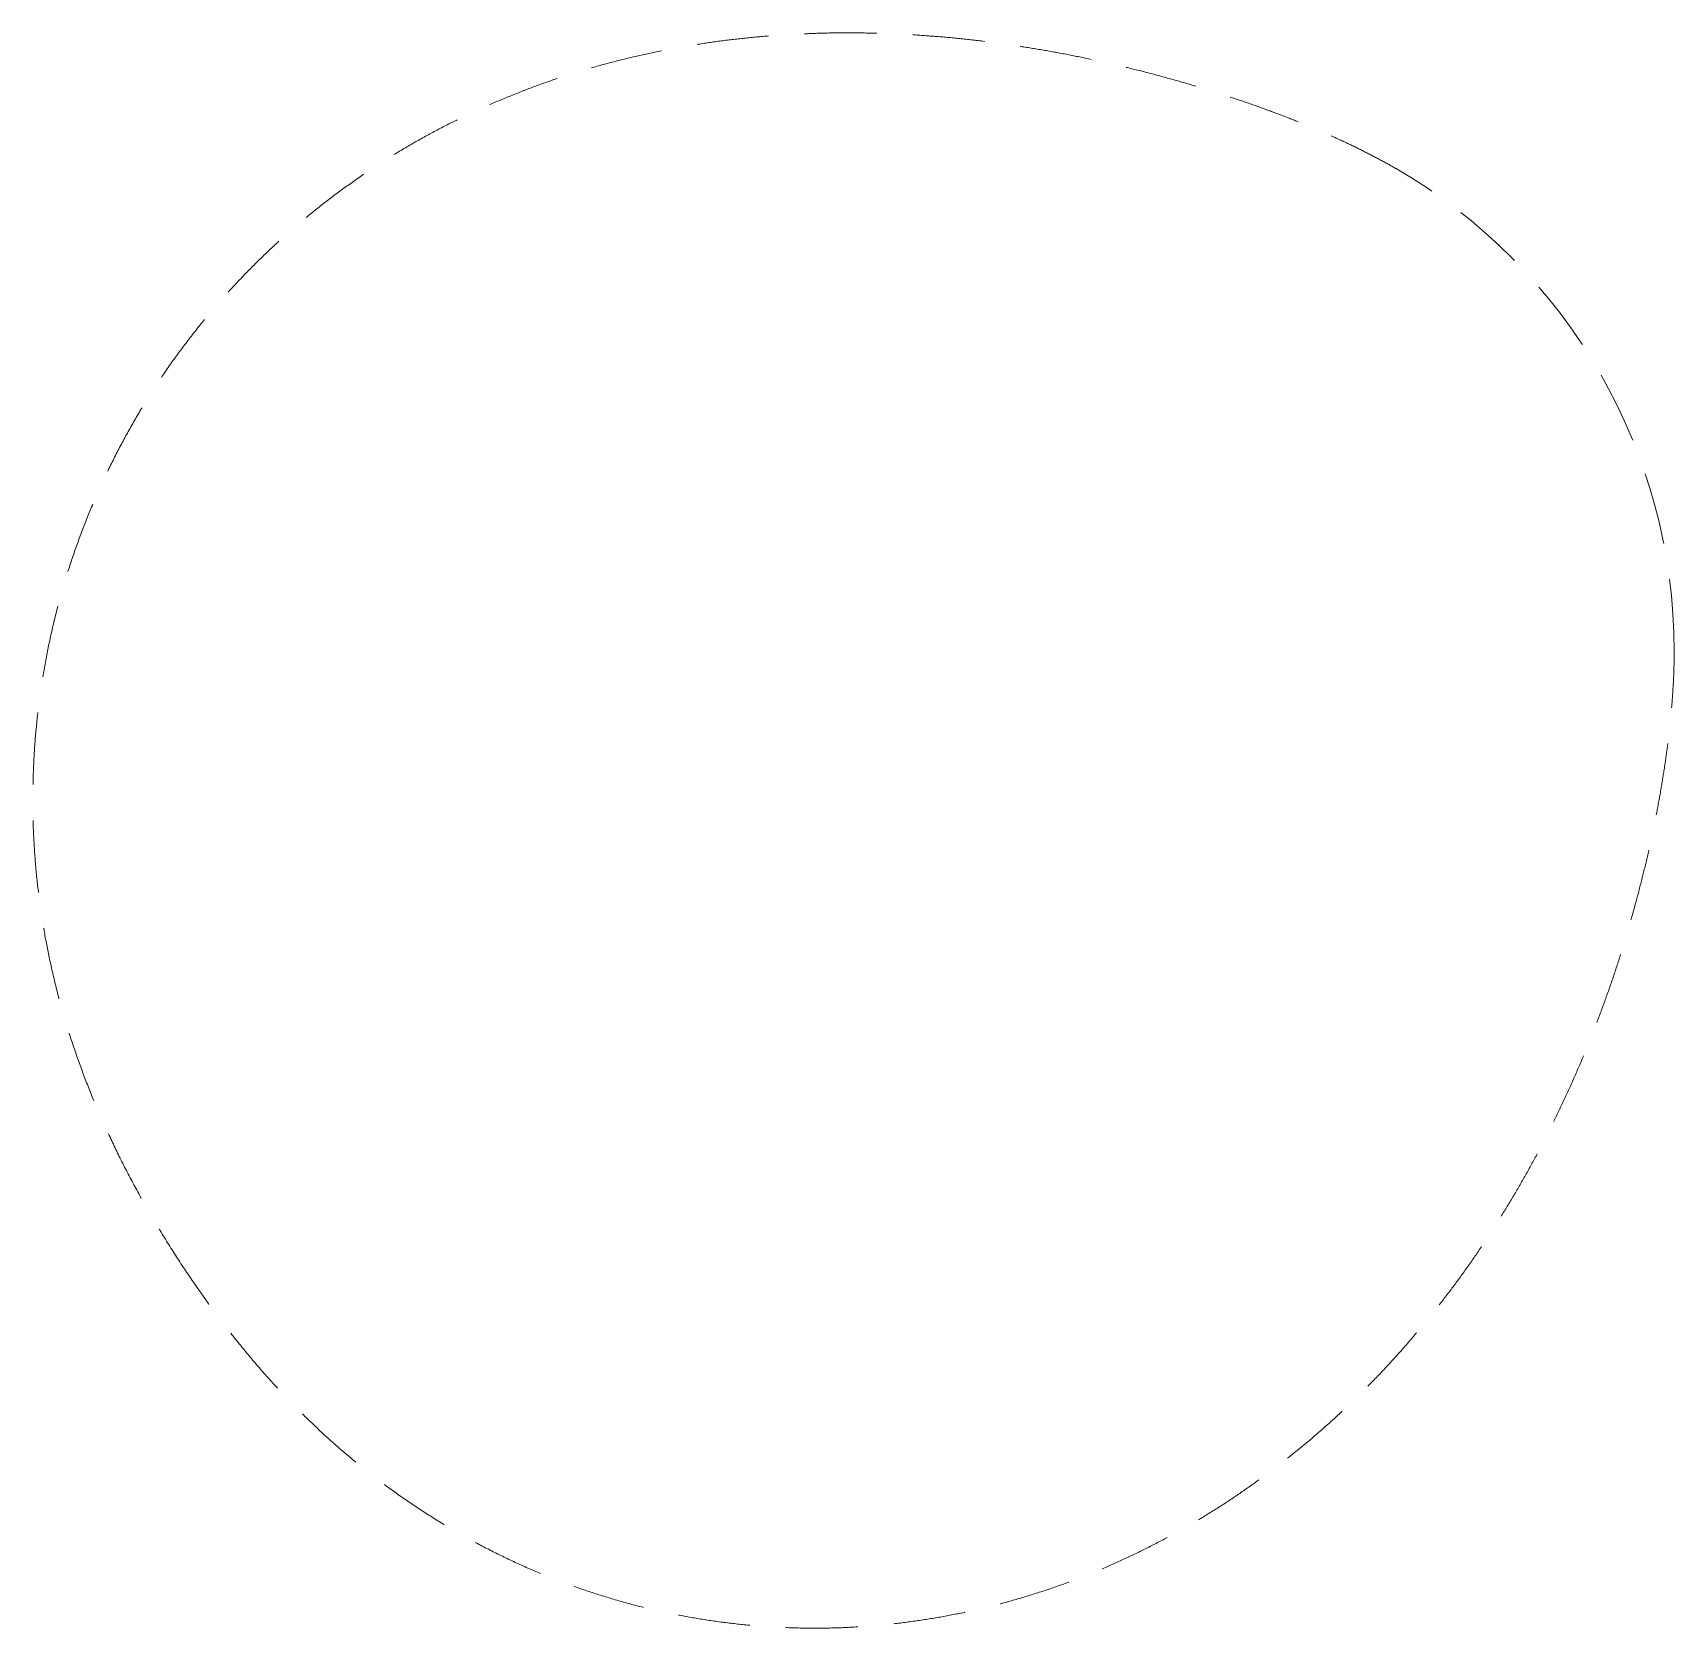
# Model space of a CAD drawing. Header units: millimetres. Extents: x -95 to 49, y -86 to 54.
import ezdxf

# ---------------------------------------------------------------- set-up
doc = ezdxf.new("R2010")
doc.units = ezdxf.units.MM
doc.linetypes.add('DASHED2', pattern=[9.525, 6.35, -3.175])
doc.layers.add('4虚线层', color=6, linetype='DASHED2', lineweight=18)

msp = doc.modelspace()

# ---------------------------------------------------------------- linework, layer by layer
at = {"layer": '4虚线层'}
msp.add_arc((0, 0), 49.08, 0, 60, dxfattribs=at)
for points, knots in [([(24.54, 42.5), (24.1, 42.75), (23.67, 43), (22.76, 43.48), (22.29, 43.73), (21.32, 44.22), (20.82, 44.46), (19.79, 44.95), (19.26, 45.19), (18.17, 45.68), (17.62, 45.92), (16.47, 46.39), (15.89, 46.63), (14.7, 47.1), (14.1, 47.33), (12.86, 47.78), (12.24, 48.01), (10.97, 48.45), (10.33, 48.66), (9.03, 49.09), (8.38, 49.3), (7.06, 49.7), (6.4, 49.9), (5.05, 50.29), (4.36, 50.48), (2.97, 50.86), (2.28, 51.04), (0.88, 51.38), (0.19, 51.55), (-1.21, 51.87), (-1.92, 52.03), (-3.33, 52.32), (-4.03, 52.46), (-5.45, 52.73), (-6.16, 52.86), (-7.58, 53.1), (-8.29, 53.21), (-9.71, 53.42), (-10.43, 53.52), (-11.86, 53.71), (-12.57, 53.79), (-14.01, 53.95), (-14.73, 54.02), (-16.17, 54.14), (-16.89, 54.19), (-18.33, 54.28), (-19.05, 54.32), (-20.49, 54.38), (-21.21, 54.4), (-22.66, 54.43), (-23.38, 54.44), (-24.83, 54.43), (-25.55, 54.42), (-27, 54.37), (-27.72, 54.34), (-29.17, 54.27), (-29.9, 54.22), (-31.35, 54.1), (-32.07, 54.04), (-33.52, 53.88), (-34.24, 53.8), (-35.69, 53.61), (-36.41, 53.5), (-37.86, 53.27), (-38.58, 53.14), (-40.03, 52.87), (-40.75, 52.72), (-42.19, 52.41), (-42.91, 52.24), (-44.34, 51.88), (-45.06, 51.69), (-46.49, 51.29), (-47.21, 51.07), (-48.63, 50.63), (-49.35, 50.39), (-50.76, 49.9), (-51.47, 49.64), (-52.88, 49.09), (-53.58, 48.81), (-54.98, 48.22), (-55.68, 47.91), (-57.07, 47.28), (-57.76, 46.94), (-59.14, 46.26), (-59.82, 45.9), (-61.18, 45.16), (-61.85, 44.78), (-63.2, 43.99), (-63.86, 43.58), (-65.19, 42.74), (-65.84, 42.31), (-67.14, 41.41), (-67.79, 40.95), (-69.07, 40.01), (-69.7, 39.53), (-70.95, 38.53), (-71.57, 38.02), (-72.79, 36.98), (-73.4, 36.44), (-74.59, 35.34), (-75.18, 34.78), (-76.34, 33.63), (-76.91, 33.05), (-78.03, 31.85), (-78.58, 31.24), (-79.67, 30), (-80.2, 29.36), (-81.24, 28.07), (-81.75, 27.41), (-82.75, 26.08), (-83.24, 25.4), (-84.19, 24.02), (-84.65, 23.31), (-85.56, 21.89), (-86, 21.17), (-86.85, 19.7), (-87.26, 18.96), (-88.06, 17.46), (-88.45, 16.69), (-89.19, 15.16), (-89.55, 14.38), (-90.24, 12.8), (-90.57, 12.01), (-91.19, 10.4), (-91.49, 9.59), (-92.06, 7.96), (-92.33, 7.13), (-92.83, 5.48), (-93.07, 4.64), (-93.51, 2.96), (-93.71, 2.11), (-94.08, 0.41), (-94.26, -0.45), (-94.56, -2.17), (-94.7, -3.03), (-94.94, -4.77), (-95.04, -5.64), (-95.22, -7.38), (-95.29, -8.26), (-95.39, -10.01), (-95.42, -10.89), (-95.46, -12.65), (-95.46, -13.53), (-95.43, -15.29), (-95.39, -16.17), (-95.29, -17.93), (-95.22, -18.8), (-95.05, -20.56), (-94.94, -21.43), (-94.7, -23.18), (-94.57, -24.05), (-94.26, -25.76), (-94.09, -26.6), (-93.73, -28.27), (-93.53, -29.11), (-93.11, -30.77), (-92.87, -31.6), (-92.38, -33.26), (-92.12, -34.09), (-91.56, -35.74), (-91.26, -36.57), (-90.64, -38.22), (-90.31, -39.05), (-89.62, -40.7), (-89.25, -41.52), (-88.49, -43.18), (-88.1, -44), (-87.27, -45.65), (-86.83, -46.48), (-85.94, -48.13), (-85.47, -48.96), (-84.5, -50.62), (-84, -51.44), (-83.49, -52.26)], [0, 0, 0, 0, 1.50299, 1.50299, 3.090889, 3.090889, 4.761194, 4.761194, 6.509896, 6.509896, 8.331524, 8.331524, 10.219215, 10.219215, 12.164826, 12.164826, 14.159073, 14.159073, 16.191722, 16.191722, 18.251819, 18.251819, 20.327955, 20.327955, 22.475503, 22.475503, 24.627046, 24.627046, 26.78188, 26.78188, 28.939355, 28.939355, 31.098899, 31.098899, 33.260023, 33.260023, 35.422338, 35.422338, 37.585562, 37.585562, 39.749529, 39.749529, 41.914192, 41.914192, 44.079627, 44.079627, 46.246029, 46.246029, 48.41371, 48.41371, 50.583091, 50.583091, 52.754696, 52.754696, 54.929141, 54.929141, 57.107119, 57.107119, 59.289395, 59.289395, 61.476783, 61.476783, 63.670138, 63.670138, 65.870343, 65.870343, 68.07829, 68.07829, 70.294871, 70.294871, 72.520964, 72.520964, 74.757421, 74.757421, 77.005058, 77.005058, 79.264643, 79.264643, 81.536892, 81.536892, 83.822456, 83.822456, 86.121918, 86.121918, 88.435789, 88.435789, 90.764499, 90.764499, 93.108399, 93.108399, 95.467757, 95.467757, 97.842756, 97.842756, 100.233497, 100.233497, 102.639995, 102.639995, 105.062186, 105.062186, 107.499925, 107.499925, 109.952993, 109.952993, 112.421094, 112.421094, 114.903867, 114.903867, 117.400886, 117.400886, 119.911663, 119.911663, 122.43566, 122.43566, 124.972287, 124.972287, 127.520913, 127.520913, 130.08087, 130.08087, 132.651461, 132.651461, 135.231961, 135.231961, 137.821631, 137.821631, 140.419718, 140.419718, 143.025464, 143.025464, 145.638113, 145.638113, 148.256915, 148.256915, 150.881132, 150.881132, 153.510044, 153.510044, 156.142957, 156.142957, 158.779204, 158.779204, 161.418152, 161.418152, 164.059205, 164.059205, 166.701812, 166.701812, 169.345464, 169.345464, 171.989702, 171.989702, 174.555154, 174.555154, 177.127432, 177.127432, 179.713294, 179.713294, 182.319471, 182.319471, 184.952516, 184.952516, 187.618642, 187.618642, 190.323575, 190.323575, 193.072405, 193.072405, 195.86945, 195.86945, 198.718146, 198.718146, 201.620952, 201.620952, 201.620952, 201.620952]), ([(-83.49, -52.26), (-82.97, -53.08), (-82.45, -53.9), (-81.38, -55.49), (-80.84, -56.27), (-79.75, -57.8), (-79.2, -58.55), (-78.08, -60.01), (-77.51, -60.72), (-76.36, -62.12), (-75.79, -62.8), (-74.61, -64.14), (-74.02, -64.79), (-72.83, -66.05), (-72.22, -66.67), (-71, -67.87), (-70.39, -68.46), (-69.14, -69.6), (-68.51, -70.16), (-67.24, -71.24), (-66.6, -71.76), (-65.3, -72.79), (-64.65, -73.28), (-63.3, -74.26), (-62.61, -74.75), (-61.22, -75.68), (-60.51, -76.14), (-59.09, -77.01), (-58.38, -77.44), (-56.93, -78.25), (-56.21, -78.65), (-54.74, -79.4), (-54, -79.76), (-52.52, -80.46), (-51.77, -80.79), (-50.27, -81.42), (-49.51, -81.72), (-48, -82.29), (-47.24, -82.56), (-45.71, -83.07), (-44.94, -83.31), (-43.4, -83.76), (-42.63, -83.97), (-41.08, -84.36), (-40.31, -84.53), (-38.76, -84.86), (-37.98, -85.01), (-36.43, -85.27), (-35.65, -85.39), (-34.09, -85.6), (-33.31, -85.69), (-31.76, -85.83), (-30.98, -85.89), (-29.42, -85.98), (-28.65, -86.01), (-27.1, -86.04), (-26.32, -86.04), (-24.78, -86.02), (-24.01, -85.99), (-22.47, -85.9), (-21.7, -85.85), (-20.17, -85.71), (-19.41, -85.63), (-17.89, -85.43), (-17.13, -85.32), (-15.63, -85.08), (-14.88, -84.94), (-13.38, -84.64), (-12.64, -84.48), (-11.16, -84.13), (-10.43, -83.94), (-8.96, -83.54), (-8.24, -83.32), (-6.79, -82.87), (-6.07, -82.64), (-4.65, -82.14), (-3.94, -81.87), (-2.53, -81.33), (-1.83, -81.04), (-0.45, -80.45), (0.24, -80.14), (1.61, -79.5), (2.28, -79.17), (3.62, -78.49), (4.29, -78.14), (5.6, -77.42), (6.26, -77.05), (7.55, -76.28), (8.19, -75.89), (9.45, -75.09), (10.08, -74.67), (11.32, -73.83), (11.93, -73.4), (13.14, -72.52), (13.74, -72.08), (14.93, -71.16), (15.51, -70.7), (16.67, -69.75), (17.24, -69.27), (18.36, -68.29), (18.92, -67.79), (20.01, -66.78), (20.55, -66.26), (21.62, -65.22), (22.14, -64.7), (23.18, -63.63), (23.69, -63.08), (24.69, -61.99), (25.19, -61.43), (26.16, -60.31), (26.64, -59.75), (27.58, -58.6), (28.04, -58.02), (28.95, -56.85), (29.4, -56.26), (30.28, -55.07), (30.71, -54.47), (31.56, -53.26), (31.97, -52.65), (32.79, -51.43), (33.19, -50.81), (33.98, -49.56), (34.36, -48.93), (35.12, -47.67), (35.49, -47.03), (36.21, -45.75), (36.56, -45.11), (37.26, -43.82), (37.6, -43.17), (38.26, -41.86), (38.58, -41.2), (39.22, -39.89), (39.53, -39.22), (40.13, -37.89), (40.42, -37.22), (41, -35.88), (41.28, -35.21), (41.82, -33.86), (42.09, -33.18), (42.6, -31.82), (42.86, -31.14), (43.34, -29.78), (43.58, -29.09), (44.04, -27.72), (44.26, -27.03), (44.69, -25.65), (44.9, -24.96), (45.3, -23.58), (45.5, -22.88), (45.87, -21.5), (46.05, -20.8), (46.4, -19.43), (46.56, -18.76), (46.87, -17.41), (47.02, -16.74), (47.3, -15.4), (47.44, -14.74), (47.69, -13.42), (47.81, -12.76), (48.03, -11.47), (48.13, -10.82), (48.33, -9.56), (48.41, -8.93), (48.57, -7.71), (48.64, -7.1), (48.77, -5.92), (48.82, -5.34), (48.92, -4.2), (48.95, -3.65), (49.02, -2.56), (49.04, -2.03), (49.07, -1), (49.08, -0.5), (49.08, 0)], [0, 0, 0, 0, 2.902486, 2.902486, 5.749001, 5.749001, 8.540006, 8.540006, 11.276858, 11.276858, 13.961804, 13.961804, 16.597959, 16.597959, 19.189282, 19.189282, 21.74053, 21.74053, 24.257199, 24.257199, 26.745438, 26.745438, 29.211955, 29.211955, 31.739005, 31.739005, 34.250577, 34.250577, 36.746786, 36.746786, 39.227807, 39.227807, 41.693873, 41.693873, 44.145278, 44.145278, 46.582367, 46.582367, 49.005542, 49.005542, 51.415249, 51.415249, 53.81198, 53.81198, 56.196264, 56.196264, 58.568664, 58.568664, 60.929772, 60.929772, 63.280198, 63.280198, 65.620571, 65.620571, 67.951527, 67.951527, 70.273704, 70.273704, 72.587737, 72.587737, 74.89425, 74.89425, 77.193852, 77.193852, 79.487131, 79.487131, 81.774645, 81.774645, 84.056926, 84.056926, 86.334468, 86.334468, 88.607725, 88.607725, 90.877114, 90.877114, 93.143006, 93.143006, 95.40573, 95.40573, 97.665568, 97.665568, 99.92276, 99.92276, 102.177501, 102.177501, 104.429946, 104.429946, 106.680207, 106.680207, 108.928364, 108.928364, 111.174459, 111.174459, 113.418506, 113.418506, 115.660492, 115.660492, 117.900383, 117.900383, 120.138125, 120.138125, 122.373651, 122.373651, 124.606885, 124.606885, 126.837741, 126.837741, 129.066134, 129.066134, 131.291976, 131.291976, 133.515184, 133.515184, 135.735677, 135.735677, 137.953379, 137.953379, 140.168222, 140.168222, 142.380141, 142.380141, 144.589075, 144.589075, 146.794964, 146.794964, 148.997749, 148.997749, 151.197363, 151.197363, 153.393733, 153.393733, 155.586767, 155.586767, 157.776358, 157.776358, 159.962372, 159.962372, 162.144643, 162.144643, 164.322971, 164.322971, 166.497112, 166.497112, 168.66678, 168.66678, 170.831638, 170.831638, 172.991299, 172.991299, 175.145324, 175.145324, 177.226459, 177.226459, 179.290696, 179.290696, 181.326946, 181.326946, 183.324436, 183.324436, 185.272979, 185.272979, 187.163239, 187.163239, 188.986968, 188.986968, 190.737206, 190.737206, 192.408443, 192.408443, 193.996735, 193.996735, 195.49978, 195.49978, 195.49978, 195.49978])]:
    msp.add_open_spline(points, degree=3, knots=knots, dxfattribs=at)

doc.saveas('drawing.dxf')
